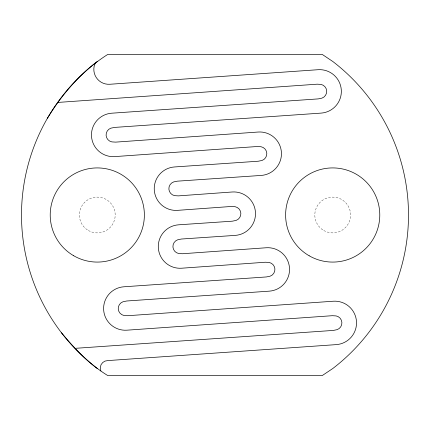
<?xml version="1.0" encoding="UTF-8"?>
<svg xmlns="http://www.w3.org/2000/svg" width="430" height="430" viewBox="0 0 430 430"><rect width="100%" height="100%" fill="white"/><g stroke="black" fill="none" stroke-linecap="round" stroke-linejoin="round"><path stroke-width="0.32" stroke-dasharray="2.15 1.61" d="M323.758 230.496A17.888 17.888 0 0 0 350.59 215A17.888 17.888 0 0 0 323.758 199.504A17.888 17.888 0 0 0 323.758 230.496M88.354 230.496A17.888 17.888 0 0 0 115.192 215A17.888 17.888 0 0 0 88.354 199.504A17.888 17.888 0 0 0 88.354 230.496"/><path stroke-width="0.64" d="M95.191 63.253L94.1 66.51A14.942 14.942 0 0 0 109.811 84.264L318.082 69.708A21.753 21.753 0 0 1 341.296 89.892A21.753 21.753 0 0 1 321.113 113.106L114.59 127.414L110.897 128.161A7.127 7.127 0 0 0 111.854 141.895L115.616 142.126L258.188 132.031A21.753 21.753 0 0 1 281.403 152.215A21.753 21.753 0 0 1 261.22 175.429L177.364 181.17L173.666 181.917A7.127 7.127 0 0 0 174.628 195.65L178.391 195.881L232.238 191.99A21.753 21.753 0 0 1 255.452 212.173A21.753 21.753 0 0 1 235.275 235.387L181.406 239.026L177.714 239.779A7.127 7.127 0 0 0 178.676 253.512L182.438 253.743L266.277 247.755A21.753 21.753 0 0 1 289.492 267.933A21.753 21.753 0 0 1 269.314 291.153L126.726 300.995L123.034 301.747A7.127 7.127 0 0 0 123.996 315.48L127.758 315.711L333.261 301.226A21.753 21.753 0 0 1 356.475 321.404A21.753 21.753 0 0 1 336.292 344.618L107.726 360.593A7.477 7.477 0 0 0 100.507 370.004L100.916 370.993M47.424 118.25C62.742 93.073 82.7 70.31 107.726 54.454L322.274 54.454L332.793 61.485A193.5 193.5 0 0 1 332.793 368.515L322.274 375.546L107.726 375.546C89.698 364.436 74.906 349.01 61.485 332.793M58.039 102.421L317.195 84.183L320.957 84.414A7.127 7.127 0 0 1 321.914 98.147L318.221 98.895L111.698 113.203A21.753 21.753 0 0 0 91.515 136.417A21.753 21.753 0 0 0 114.735 156.601L257.301 146.506L261.064 146.737A7.127 7.127 0 0 1 262.026 160.465L258.328 161.218L174.472 166.958A21.753 21.753 0 0 0 154.289 190.173A21.753 21.753 0 0 0 177.504 210.356L231.356 206.464L235.113 206.696A7.127 7.127 0 0 1 236.075 220.423L232.383 221.176L178.52 224.82A21.753 21.753 0 0 0 158.337 248.035A21.753 21.753 0 0 0 181.551 268.218L265.396 262.23L269.159 262.456A7.127 7.127 0 0 1 270.115 276.189L266.423 276.942L123.835 286.788A21.753 21.753 0 0 0 103.657 310.003A21.753 21.753 0 0 0 126.871 330.186L332.374 315.695L336.136 315.926A7.127 7.127 0 0 1 337.098 329.66L333.406 330.412L75.234 348.332M97.207 368.515A193.5 193.5 0 0 1 97.207 61.485M73.761 255.775A47.08 47.08 0 0 0 144.378 215A47.08 47.08 0 0 0 73.761 174.225A47.08 47.08 0 0 0 73.761 255.775M309.159 255.775A47.08 47.08 0 0 0 379.781 215A47.08 47.08 0 0 0 309.159 174.225A47.08 47.08 0 0 0 309.159 255.775"/></g></svg>
